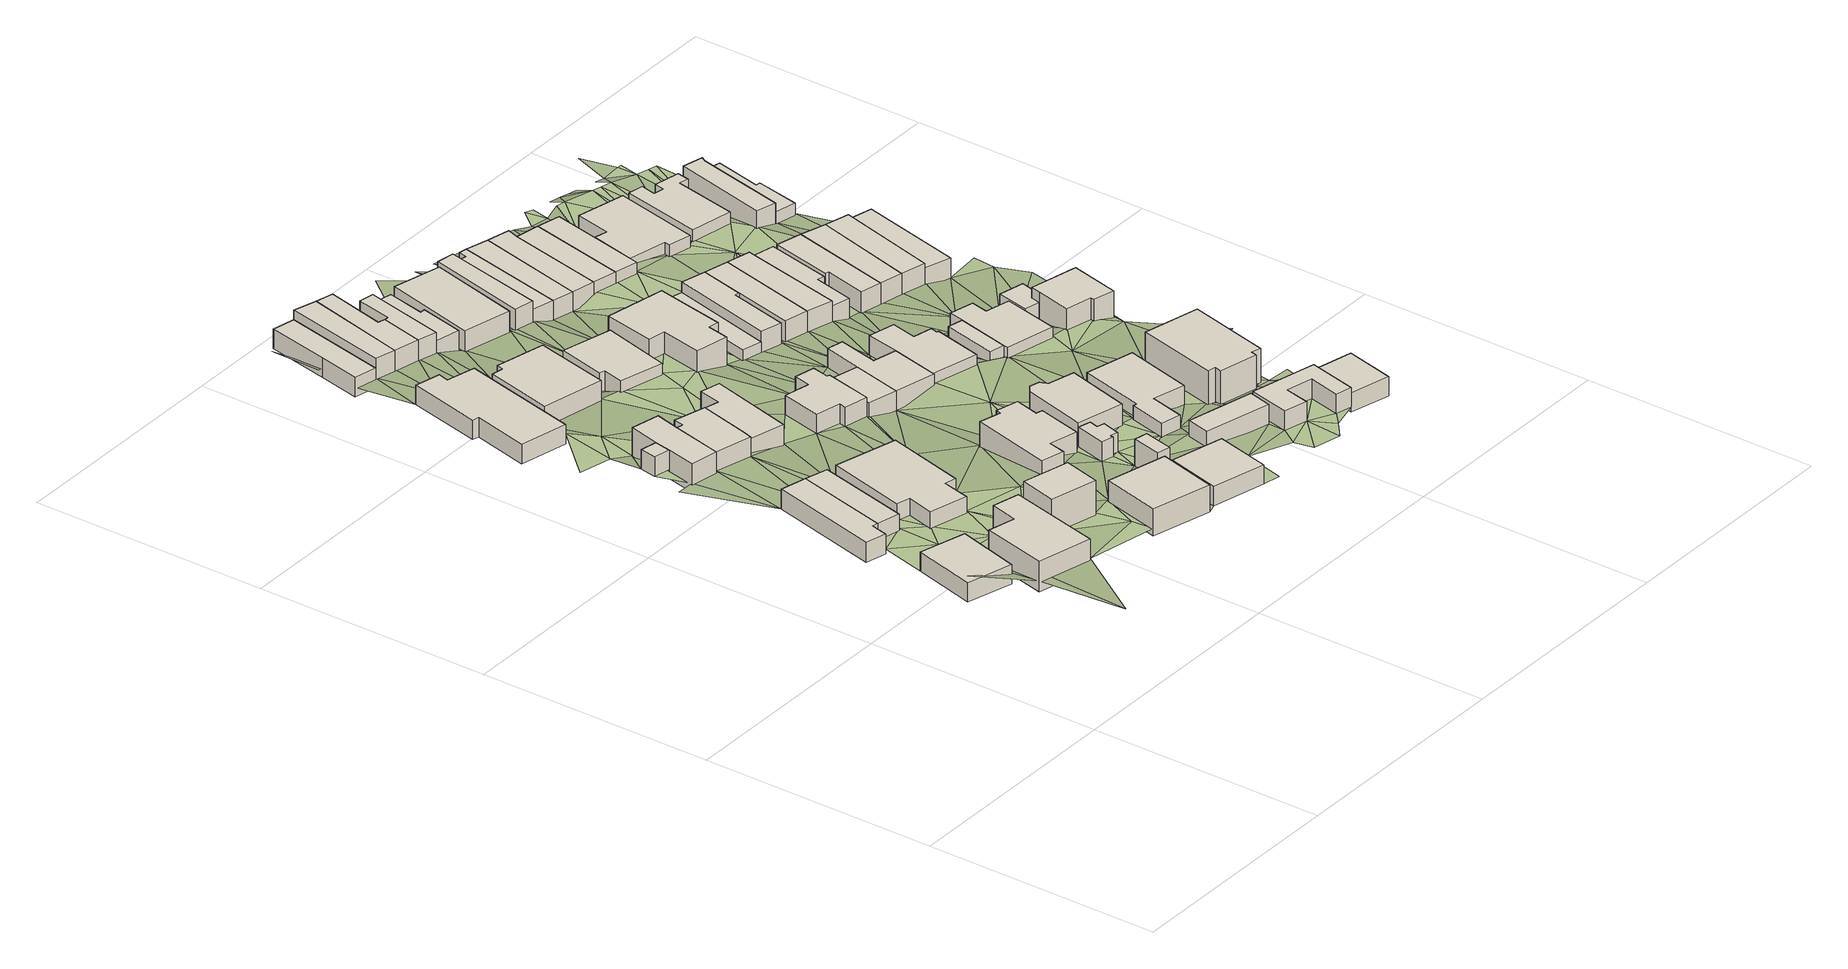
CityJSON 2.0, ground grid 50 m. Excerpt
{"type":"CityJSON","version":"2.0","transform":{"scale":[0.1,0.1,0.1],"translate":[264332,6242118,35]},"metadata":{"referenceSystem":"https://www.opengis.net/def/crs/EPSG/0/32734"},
"CityObjects":{
"building1":{"type":"Building","attributes":{"address":"Palmerston Road Woodstock Cape Town","building":"house","building:levels":"1","footprint":{"type":"Polygon"},"plus_code":"CMXXXCX5+X2V","ground_height":51.7,"building_height":4.1,"roof_height":55.8},"geometry":[{"type":"Solid","lod":"1","boundaries":[[[[0,1,2,3]],[[1,4,5,2]],[[4,6,7,5]],[[6,0,3,7]],[[3,2,5,7]],[[6,4,1,0]]]]}]},
"building2":{"type":"Building","attributes":{"address":"26 Balfour Street Woodstock 7925 Cape Town","building":"semidetached_house","building:levels":"1","footprint":{"type":"Polygon"},"plus_code":"CPX2X9XC+X9V","ground_height":50.65,"building_height":4.1,"roof_height":54.75},"geometry":[{"type":"Solid","lod":"1","boundaries":[[[[8,9,10,11]],[[9,12,13,10]],[[12,14,15,13]],[[14,16,17,15]],[[16,18,19,17]],[[18,8,11,19]],[[11,10,13,15,17,19]],[[18,16,14,12,9,8]]]]}]},
"building3":{"type":"Building","attributes":{"address":"Palmerston Road Woodstock Cape Town","building":"house","building:levels":"1","footprint":{"type":"Polygon"},"plus_code":"CPXGXXX2+X8W","ground_height":53.99,"building_height":4.1,"roof_height":58.09},"geometry":[{"type":"Solid","lod":"1","boundaries":[[[[20,21,22,23]],[[21,24,25,22]],[[24,26,27,25]],[[26,28,29,27]],[[28,30,31,29]],[[30,20,23,31]],[[23,22,25,27,29,31]],[[30,28,26,24,21,20]]]]}]},
"building4":{"type":"Building","attributes":{"address":"28 Balfour Street Woodstock 7925 Cape Town","building":"semidetached_house","building:levels":"1","footprint":{"type":"Polygon"},"plus_code":"CPX7XPX4+XVW","ground_height":50.65,"building_height":4.1,"roof_height":54.75},"geometry":[{"type":"Solid","lod":"1","boundaries":[[[[8,18,19,11]],[[18,32,33,19]],[[32,34,35,33]],[[34,8,11,35]],[[11,19,33,35]],[[34,32,18,8]]]]}]},
"building5":{"type":"Building","attributes":{"building":"carport","building:levels":"1","footprint":{"type":"Polygon"},"plus_code":"CMXXXRX4+X7R","ground_height":49.05,"building_height":4.1,"roof_height":53.15},"geometry":[{"type":"Solid","lod":"1","boundaries":[[[[36,37,38,39]],[[37,40,41,38]],[[40,42,43,41]],[[42,36,39,43]],[[39,38,41,43]],[[42,40,37,36]]]]}]},
"building6":{"type":"Building","attributes":{"address":"Palmerston Road Woodstock Cape Town","building":"house","building:levels":"2","footprint":{"type":"Polygon"},"plus_code":"CQX6XXXR+XFV","ground_height":53.42,"building_height":6.9,"roof_height":60.32},"geometry":[{"type":"Solid","lod":"1","boundaries":[[[[44,45,46,47]],[[45,48,49,46]],[[48,50,51,49]],[[50,44,47,51]],[[47,46,49,51]],[[50,48,45,44]]]]}]},
"building7":{"type":"Building","attributes":{"address":"Balfour Street Woodstock 7925 Cape Town","building":"house","building:levels":"1","footprint":{"type":"Polygon"},"plus_code":"CPXVX4XW+XMW","ground_height":50.65,"building_height":4.1,"roof_height":54.75},"geometry":[{"type":"Solid","lod":"1","boundaries":[[[[52,53,54,55]],[[53,56,57,54]],[[56,58,59,57]],[[58,60,61,59]],[[60,62,63,61]],[[62,64,65,63]],[[64,66,67,65]],[[66,52,55,67]],[[55,54,57,59,61,63,65,67]],[[66,64,62,60,58,56,53,52]]]]}]},
"building8":{"type":"Building","attributes":{"address":"17 Balfour Street Woodstock Cape Town","building":"house","building:levels":"1","footprint":{"type":"Polygon"},"plus_code":"CPX6XPXM+X6X","ground_height":49.05,"building_height":4.1,"roof_height":53.15},"geometry":[{"type":"Solid","lod":"1","boundaries":[[[[68,69,70,71]],[[69,72,73,70]],[[72,74,75,73]],[[74,76,43,75]],[[76,77,41,43]],[[77,78,79,41]],[[78,68,71,79]],[[71,70,73,75,43,41,79]],[[78,77,76,74,72,69,68]]]]}]},
"building9":{"type":"Building","attributes":{"address":"19 Balfour Street Woodstock Cape Town","building":"house","building:levels":"1","footprint":{"type":"Polygon"},"plus_code":"CPXHX6XX+XFV","ground_height":49.05,"building_height":4.1,"roof_height":53.15},"geometry":[{"type":"Solid","lod":"1","boundaries":[[[[80,81,82,83,84,85]],[[81,86,87,83,82]],[[86,88,70,87]],[[88,89,71,70]],[[89,90,91,71]],[[90,92,93,91]],[[92,80,85,84,93]],[[84,83,87,70,71,91,93]],[[92,90,89,88,86,81,80]]]]}]},
"building10":{"type":"Building","attributes":{"address":"Chamberlain Street Woodstock Cape Town","building":"house","building:levels":"1","footprint":{"type":"Polygon"},"plus_code":"CPX3X5XJ+XCX","ground_height":44.88,"building_height":4.1,"roof_height":48.98},"geometry":[{"type":"Solid","lod":"1","boundaries":[[[[94,95,96,97]],[[95,98,99,96]],[[98,100,101,99]],[[100,102,103,101]],[[102,104,105,103]],[[104,106,107,105]],[[106,108,109,107]],[[108,94,97,109]],[[97,96,99,101,103,105,107,109]],[[108,106,104,102,100,98,95,94]]]]}]},
"building11":{"type":"Building","attributes":{"address":"40 Palmerston Road Woodstock Cape Town","building":"house","building:levels":"1","footprint":{"type":"Polygon"},"plus_code":"CQXWXRXQ+XMR","ground_height":53.42,"building_height":4.1,"roof_height":57.52},"geometry":[{"type":"Solid","lod":"1","boundaries":[[[[110,111,112,113]],[[111,114,115,112]],[[114,116,117,115]],[[116,110,113,117]],[[113,112,115,117]],[[116,114,111,110]]]]}]},
"building12":{"type":"Building","attributes":{"address":"Balfour Street Woodstock Cape Town","building":"house","building:levels":"1","footprint":{"type":"Polygon"},"plus_code":"CQX2X5X3+X6R","ground_height":47.29,"building_height":4.1,"roof_height":51.39},"geometry":[{"type":"Solid","lod":"1","boundaries":[[[[118,119,120,85]],[[119,121,122,120]],[[121,123,124,122]],[[123,125,126,124]],[[125,127,128,126]],[[127,129,130,128]],[[129,118,85,130]],[[85,120,122,124,126,128,130]],[[129,127,125,123,121,119,118]]]]}]},
"building13":{"type":"Building","attributes":{"address":"99 Chamberlain Street Woodstock Cape Town","building":"house","building:levels":"1","footprint":{"type":"Polygon"},"plus_code":"CPXMXWXF+XCX","ground_height":44.88,"building_height":4.1,"roof_height":48.98},"geometry":[{"type":"Solid","lod":"1","boundaries":[[[[131,132,133,134]],[[132,135,136,133]],[[135,137,138,136]],[[137,139,140,138]],[[139,141,142,140]],[[141,131,134,142]],[[134,133,136,138,140,142]],[[141,139,137,135,132,131]]]]}]},
"building14":{"type":"Building","attributes":{"address":"96 Chamberlain Street Woodstock 7925 Cape Town","building":"house","building:levels":"1","footprint":{"type":"Polygon"},"plus_code":"CPX6X9XF+XCV","ground_height":40.67,"building_height":4.1,"roof_height":44.77},"geometry":[{"type":"Solid","lod":"1","boundaries":[[[[143,144,145,146]],[[144,147,148,145]],[[147,149,150,148]],[[149,151,152,150]],[[151,143,146,152]],[[146,145,148,150,152]],[[151,149,147,144,143]]]]}]},
"building15":{"type":"Building","attributes":{"address":"38 Palmerston Road Woodstock Cape Town","building":"house","building:levels":"1","footprint":{"type":"Polygon"},"plus_code":"CRXJXRXM+XCX","ground_height":51.77,"building_height":4.1,"roof_height":55.87},"geometry":[{"type":"Solid","lod":"1","boundaries":[[[[153,154,155,156]],[[154,157,158,155]],[[157,159,160,158]],[[159,153,156,160]],[[156,155,158,160]],[[159,157,154,153]]]]}]},
"building16":{"type":"Building","attributes":{"address":"Balfour Street Woodstock 7925 Cape Town","building":"house","building:levels":"1","footprint":{"type":"Polygon"},"plus_code":"CRX5XVX4+XJW","ground_height":50.16,"building_height":4.1,"roof_height":54.26},"geometry":[{"type":"Solid","lod":"1","boundaries":[[[[161,162,163,164]],[[162,165,166,163]],[[165,167,168,166]],[[167,169,170,168]],[[169,171,172,170]],[[171,173,174,172]],[[173,175,176,174]],[[175,177,178,176]],[[177,179,180,178]],[[179,161,164,180]],[[164,163,166,168,170,172,174,176,178,180]],[[179,177,175,173,171,169,167,165,162,161]]]]}]},
"building17":{"type":"Building","attributes":{"building":"yes","building:levels":"1","footprint":{"type":"Polygon"},"plus_code":"CRXHX4XG+XVR","ground_height":51.77,"building_height":4.1,"roof_height":55.87},"geometry":[{"type":"Solid","lod":"1","boundaries":[[[[181,182,183,184]],[[182,185,186,183]],[[185,187,188,186]],[[187,181,184,188]],[[184,183,186,188]],[[187,185,182,181]]]]}]},
"building18":{"type":"Building","attributes":{"address":"94 Chamberlain Street Woodstock 7925 Cape Town","building":"house","building:levels":"1","footprint":{"type":"Polygon"},"plus_code":"CPXCX5X3+XVW","ground_height":42.7,"building_height":4.1,"roof_height":46.8},"geometry":[{"type":"Solid","lod":"1","boundaries":[[[[149,147,148,189,190,150]],[[147,191,192,189,148]],[[191,193,194,192]],[[193,149,150,190,194]],[[190,189,192,194]],[[193,191,147,149]]]]}]},
"building19":{"type":"Building","attributes":{"address":"Balfour Street Woodstock Cape Town","building":"house","building:levels":"1","footprint":{"type":"Polygon"},"plus_code":"CQXQX9XJ+XHR","ground_height":47.29,"building_height":4.1,"roof_height":51.39},"geometry":[{"type":"Solid","lod":"1","boundaries":[[[[195,196,197,198]],[[196,199,200,197]],[[199,201,202,200]],[[201,203,204,202]],[[203,205,206,204]],[[205,207,208,206]],[[207,209,210,208]],[[209,211,212,210]],[[211,213,214,212]],[[213,195,198,214]],[[198,197,200,202,204,206,208,210,212,214]],[[213,211,209,207,205,203,201,199,196,195]]]]}]},
"building20":{"type":"Building","attributes":{"building":"yes","building:levels":"1","footprint":{"type":"Polygon"},"plus_code":"CRXGXVX8+XWR","ground_height":50.16,"building_height":4.1,"roof_height":54.26},"geometry":[{"type":"Solid","lod":"1","boundaries":[[[[215,216,217,218]],[[216,219,220,217]],[[219,221,222,220]],[[221,223,224,222]],[[223,225,226,224]],[[225,227,228,226]],[[227,229,230,228]],[[229,215,218,230]],[[218,217,220,222,224,226,228,230]],[[229,227,225,223,221,219,216,215]]]]}]},
"building21":{"type":"Building","attributes":{"address":"92 Chamberlain Street Woodstock 7925 Cape Town","building":"house","building:levels":"1","footprint":{"type":"Polygon"},"plus_code":"CPXMXCX2+X9W","ground_height":42.7,"building_height":4.1,"roof_height":46.8},"geometry":[{"type":"Solid","lod":"1","boundaries":[[[[193,191,192,194]],[[191,231,232,192]],[[231,233,234,232]],[[233,235,236,234]],[[235,237,238,236]],[[237,193,194,238]],[[194,192,232,234,236,238]],[[237,235,233,231,191,193]]]]}]},
"building22":{"type":"Building","attributes":{"address":"90 Chamberlain Street Woodstock 7925 Cape Town","building":"house","building:levels":"1","footprint":{"type":"Polygon"},"plus_code":"CPXRXCXM+X6R","ground_height":42.7,"building_height":4.1,"roof_height":46.8},"geometry":[{"type":"Solid","lod":"1","boundaries":[[[[239,240,241,232]],[[240,242,243,244,241]],[[242,245,246,247,244,243]],[[245,248,249,247,246]],[[248,250,234,249]],[[250,239,232,234]],[[232,241,244,247,249,234]],[[250,248,245,242,240,239]]]]}]},
"building23":{"type":"Building","attributes":{"address":"Chamberlain Street Woodstock Cape Town","building":"semidetached_house","building:levels":"1","footprint":{"type":"Polygon"},"plus_code":"CQXFXHXJ+X4R","ground_height":42.98,"building_height":4.1,"roof_height":47.08},"geometry":[{"type":"Solid","lod":"1","boundaries":[[[[251,252,253,254]],[[252,255,256,253]],[[255,257,258,256]],[[257,259,260,258]],[[259,261,262,260]],[[261,251,254,262]],[[254,253,256,258,260,262]],[[261,259,257,255,252,251]]]]}]},
"building24":{"type":"Building","attributes":{"building":"carport","building:levels":"1","footprint":{"type":"Polygon"},"plus_code":"CRX6X7X8+XJV","ground_height":45.82,"building_height":4.1,"roof_height":49.92},"geometry":[{"type":"Solid","lod":"1","boundaries":[[[[263,264,265,266]],[[264,267,268,265]],[[267,269,270,268]],[[269,263,266,270]],[[266,265,268,270]],[[269,267,264,263]]]]}]},
"building25":{"type":"Building","attributes":{"address":"88 Chamberlain Street Woodstock 7925 Cape Town","building":"house","building:levels":"1","footprint":{"type":"Polygon"},"plus_code":"CQX3X2X4+XCW","ground_height":40.87,"building_height":4.1,"roof_height":44.97},"geometry":[{"type":"Solid","lod":"1","boundaries":[[[[242,240,271,243]],[[240,272,273,271]],[[272,274,275,273]],[[274,276,277,275]],[[276,278,279,277]],[[278,242,243,279]],[[243,271,273,275,277,279]],[[278,276,274,272,240,242]]]]}]},
"building26":{"type":"Building","attributes":{"address":"40 Balfour Street Woodstock 7925 Cape Town","building":"house","building:levels":"1","footprint":{"type":"Polygon"},"plus_code":"CRXVXPXG+XJV","ground_height":50.16,"building_height":4.1,"roof_height":54.26},"geometry":[{"type":"Solid","lod":"1","boundaries":[[[[280,281,282,283]],[[281,284,285,282]],[[284,286,287,285]],[[286,288,289,287]],[[288,290,291,289]],[[290,292,293,291]],[[292,280,283,293]],[[283,282,285,287,289,291,293]],[[292,290,288,286,284,281,280]]]]}]},
"building27":{"type":"Building","attributes":{"address":"Woodstock Cape Town","building":"yes","building:levels":"1","footprint":{"type":"Polygon"},"plus_code":"CVXFXGX2+X5V","ground_height":50.63,"building_height":4.1,"roof_height":54.73},"geometry":[{"type":"Solid","lod":"1","boundaries":[[[[294,295,296,297]],[[295,298,299,296]],[[298,300,301,299]],[[300,294,297,301]],[[297,296,299,301]],[[300,298,295,294]]]]}]},
"building28":{"type":"Building","attributes":{"address":"25 Balfour Street Woodstock Cape Town","building":"house","building:levels":"1","footprint":{"type":"Polygon"},"plus_code":"CRXHXGXP+XRR","ground_height":45.82,"building_height":4.1,"roof_height":49.92},"geometry":[{"type":"Solid","lod":"1","boundaries":[[[[302,303,304,305]],[[303,306,307,304]],[[306,308,309,307]],[[308,263,266,309]],[[263,269,270,266]],[[269,310,311,270]],[[310,312,313,311]],[[312,302,305,313]],[[305,304,307,309,266,270,311,313]],[[312,310,269,263,308,306,303,302]]]]}]},
"building29":{"type":"Building","attributes":{"address":"Chamberlain Street Woodstock Cape Town","building":"semidetached_house","building:levels":"1","footprint":{"type":"Polygon"},"plus_code":"CRX4XFXW+XVV","ground_height":45.11,"building_height":4.1,"roof_height":49.21},"geometry":[{"type":"Solid","lod":"1","boundaries":[[[[314,315,316,317]],[[315,318,319,316]],[[318,320,321,319]],[[320,322,323,321]],[[322,324,325,323]],[[324,326,327,325]],[[326,328,329,327]],[[328,314,317,329]],[[317,316,319,321,323,325,327,329]],[[328,326,324,322,320,318,315,314]]]]}]},
"building30":{"type":"Building","attributes":{"address":"86A Chamberlain Street Woodstock 7925 Cape Town","building":"house","building:levels":"1","footprint":{"type":"Polygon"},"plus_code":"CQXGXJXQ+X7V","ground_height":40.87,"building_height":4.1,"roof_height":44.97},"geometry":[{"type":"Solid","lod":"1","boundaries":[[[[330,331,332,333]],[[331,334,335,332]],[[334,336,337,335]],[[336,330,333,337]],[[333,332,335,337]],[[336,334,331,330]]]]}]},
"building31":{"type":"Building","attributes":{"address":"42 Balfour Street Woodstock 7925 Cape Town","building":"house","building:levels":"1","footprint":{"type":"Polygon"},"plus_code":"CVXHX9XP+XPR","ground_height":48.75,"building_height":4.1,"roof_height":52.85},"geometry":[{"type":"Solid","lod":"1","boundaries":[[[[338,339,340,341]],[[339,342,343,340]],[[342,344,345,343]],[[344,346,347,345]],[[346,348,349,347]],[[348,350,351,349]],[[350,352,353,351]],[[352,338,341,353]],[[341,340,343,345,347,349,351,353]],[[352,350,348,346,344,342,339,338]]]]}]},
"building32":{"type":"Building","attributes":{"address":"27 Balfour Street Woodstock Cape Town","building":"house","building:levels":"1","footprint":{"type":"Polygon"},"plus_code":"CVX3X5X3+XQV","ground_height":45.82,"building_height":4.1,"roof_height":49.92},"geometry":[{"type":"Solid","lod":"1","boundaries":[[[[302,312,313,305]],[[312,354,355,313]],[[354,356,357,355]],[[356,358,359,357]],[[358,360,361,359]],[[360,362,363,361]],[[362,364,365,363]],[[364,366,367,365]],[[366,302,305,367]],[[305,313,355,357,359,361,363,365,367]],[[366,364,362,360,358,356,354,312,302]]]]}]},
"building33":{"type":"Building","attributes":{"address":"Roodebloem Road Woodstock Cape Town","building":"yes","building:levels":"1","footprint":{"type":"Polygon"},"plus_code":"CVXWXQX6+XRX","ground_height":50.63,"building_height":4.1,"roof_height":54.73},"geometry":[{"type":"Solid","lod":"1","boundaries":[[[[368,369,370,371,372,373]],[[369,374,375,371,370]],[[374,376,377,375]],[[376,378,379,377]],[[378,380,381,379]],[[380,382,383,381]],[[382,384,385,383]],[[384,368,373,372,385]],[[372,371,375,377,379,381,383,385]],[[384,382,380,378,376,374,369,368]]]]}]},
"building34":{"type":"Building","attributes":{"address":"86 Chamberlain Street Woodstock 7925 Cape Town","building":"house","building:levels":"1","footprint":{"type":"Polygon"},"plus_code":"CQXWXXXQ+XJW","ground_height":40.87,"building_height":4.1,"roof_height":44.97},"geometry":[{"type":"Solid","lod":"1","boundaries":[[[[386,387,388,389,390,391]],[[387,392,393,389,388]],[[392,394,395,393]],[[394,386,391,390,395]],[[390,389,393,395]],[[394,392,387,386]]]]}]},
"building35":{"type":"Building","attributes":{"address":"79 Chamberlain Street Woodstock Cape Town","building":"house","building:levels":"1","footprint":{"type":"Polygon"},"plus_code":"CRXJXCXP+X5V","ground_height":41.23,"building_height":4.1,"roof_height":45.33},"geometry":[{"type":"Solid","lod":"1","boundaries":[[[[396,397,398,399]],[[397,400,401,398]],[[400,402,403,401]],[[402,404,405,403]],[[404,406,407,405]],[[406,396,399,407]],[[399,398,401,403,405,407]],[[406,404,402,400,397,396]]]]}]},
"building36":{"type":"Building","attributes":{"address":"84 Chamberlain Street Woodstock 7925 Cape Town","building":"house","building:levels":"1","footprint":{"type":"Polygon"},"plus_code":"CRX5X9X5+XXR","ground_height":39.11,"building_height":4.1,"roof_height":43.21},"geometry":[{"type":"Solid","lod":"1","boundaries":[[[[386,408,409,391]],[[408,410,411,409]],[[410,412,413,411]],[[412,414,415,413]],[[414,387,388,415]],[[387,386,391,388]],[[391,409,411,413,415,388]],[[387,414,412,410,408,386]]]]}]},
"building37":{"type":"Building","attributes":{"address":"77 Chamberlain Street Woodstock Cape Town","building":"house","building:levels":"1","footprint":{"type":"Polygon"},"plus_code":"CRXQX4X4+XMX","ground_height":43.41,"building_height":4.1,"roof_height":47.51},"geometry":[{"type":"Solid","lod":"1","boundaries":[[[[416,396,417,418]],[[396,406,407,419,417]],[[406,420,421,422,419,407]],[[420,423,424,422,421]],[[423,425,426,424]],[[425,416,418,426]],[[418,417,419,422,424,426]],[[425,423,420,406,396,416]]]]}]},
"building38":{"type":"Building","attributes":{"building":"garage","building:levels":"1","footprint":{"type":"Polygon"},"plus_code":"CVXHXPX6+XGR","ground_height":44.49,"building_height":4.1,"roof_height":48.59},"geometry":[{"type":"Solid","lod":"1","boundaries":[[[[427,428,429,430]],[[428,431,432,429]],[[431,433,434,432]],[[433,427,430,434]],[[430,429,432,434]],[[433,431,428,427]]]]}]},
"building39":{"type":"Building","attributes":{"address":"46 Balfour Street Woodstock 7925 Cape Town","building":"residential","building:levels":"2","beds":"12","footprint":{"type":"Polygon"},"plus_code":"C2X7XJX5+X8V","ground_height":48.75,"building_height":6.9,"roof_height":55.65},"geometry":[{"type":"Solid","lod":"1","boundaries":[[[[435,436,437,438]],[[436,439,440,437]],[[439,441,442,440]],[[441,443,444,442]],[[443,445,446,444]],[[445,447,448,446]],[[447,449,450,448]],[[449,435,438,450]],[[438,437,440,442,444,446,448,450]],[[449,447,445,443,441,439,436,435]]]]}]},
"building40":{"type":"Building","attributes":{"address":"82 Chamberlain Street Woodstock 7925 Cape Town","building":"house","building:levels":"1","footprint":{"type":"Polygon"},"plus_code":"CRXCX6X7+XRR","ground_height":39.11,"building_height":4.1,"roof_height":43.21},"geometry":[{"type":"Solid","lod":"1","boundaries":[[[[408,451,452,409]],[[451,453,454,452]],[[453,410,411,454]],[[410,408,409,411]],[[409,452,454,411]],[[410,453,451,408]]]]}]},
"building41":{"type":"Building","attributes":{"address":"75 Chamberlain Street Woodstock Cape Town","building":"house","building:levels":"1","footprint":{"type":"Polygon"},"plus_code":"CVX3X2XC+XFV","ground_height":43.41,"building_height":4.1,"roof_height":47.51},"geometry":[{"type":"Solid","lod":"1","boundaries":[[[[455,416,418,456]],[[416,425,426,418]],[[425,457,458,426]],[[457,459,460,458]],[[459,455,456,460]],[[456,418,426,458,460]],[[459,457,425,416,455]]]]}]},
"building42":{"type":"Building","attributes":{"address":"78 Roodebloem Road Woodstock Cape Town","building":"house","building:levels":"1","footprint":{"type":"Polygon"},"plus_code":"C2XQX2X2+XFX","ground_height":49.49,"building_height":4.1,"roof_height":53.59},"geometry":[{"type":"Solid","lod":"1","boundaries":[[[[461,462,373,370]],[[462,463,464,373]],[[463,465,466,464]],[[465,461,370,466]],[[370,373,464,466]],[[465,463,462,461]]]]}]},
"building43":{"type":"Building","attributes":{"address":"80 Chamberlain Street Woodstock 7925 Cape Town","building":"house","building:levels":"1","footprint":{"type":"Polygon"},"plus_code":"CRXJXPX6+X4W","ground_height":39.11,"building_height":4.1,"roof_height":43.21},"geometry":[{"type":"Solid","lod":"1","boundaries":[[[[451,467,468,452]],[[467,469,470,468]],[[469,471,472,470]],[[471,453,454,472]],[[453,451,452,454]],[[452,468,470,472,454]],[[453,471,469,467,451]]]]}]},
"building44":{"type":"Building","attributes":{"address":"29 Balfour Street Woodstock Cape Town","building":"house","building:levels":"1","footprint":{"type":"Polygon"},"plus_code":"CVXWXGX3+XFR","ground_height":44.49,"building_height":4.1,"roof_height":48.59},"geometry":[{"type":"Solid","lod":"1","boundaries":[[[[428,427,430,429]],[[427,473,474,430]],[[473,475,476,474]],[[475,477,478,476]],[[477,479,480,478]],[[479,481,482,480]],[[481,483,484,482]],[[483,428,429,484]],[[429,430,474,476,478,480,482,484]],[[483,481,479,477,475,473,427,428]]]]}]},
"building45":{"type":"Building","attributes":{"address":"73 Chamberlain Street Woodstock Cape Town","building":"house","building:levels":"1","footprint":{"type":"Polygon"},"plus_code":"CVX9X6X9+X3V","ground_height":43.41,"building_height":4.1,"roof_height":47.51},"geometry":[{"type":"Solid","lod":"1","boundaries":[[[[485,486,487,456,488,489]],[[486,490,460,456,487]],[[490,491,492,460]],[[491,485,489,488,492]],[[488,456,460,492]],[[491,490,486,485]]]]}]},
"building46":{"type":"Building","attributes":{"address":"78 Chamberlain Street Woodstock 7925 Cape Town","building":"house","building:levels":"1","footprint":{"type":"Polygon"},"plus_code":"CRXVXMXH+XHR","ground_height":39.11,"building_height":4.1,"roof_height":43.21},"geometry":[{"type":"Solid","lod":"1","boundaries":[[[[467,493,494,468]],[[493,495,496,494]],[[495,469,470,496]],[[469,467,468,470]],[[468,494,496,470]],[[469,495,493,467]]]]}]},
"building47":{"type":"Building","attributes":{"address":"71 Chamberlain Street Woodstock Cape Town","building":"house","building:levels":"1","footprint":{"type":"Polygon"},"plus_code":"CVXMXFXC+XVV","ground_height":42.28,"building_height":4.1,"roof_height":46.38},"geometry":[{"type":"Solid","lod":"1","boundaries":[[[[485,491,497,489]],[[491,498,499,497]],[[498,500,501,499]],[[500,502,503,501]],[[502,504,505,503]],[[504,485,489,505]],[[489,497,499,501,503,505]],[[504,502,500,498,491,485]]]]}]},
"building48":{"type":"Building","attributes":{"address":"76 Chamberlain Street Woodstock 7925 Cape Town","building":"house","building:levels":"1","footprint":{"type":"Polygon"},"plus_code":"CVX4XMXJ+X8X","ground_height":39.11,"building_height":4.1,"roof_height":43.21},"geometry":[{"type":"Solid","lod":"1","boundaries":[[[[493,506,507,494]],[[506,508,509,507]],[[508,495,496,509]],[[495,493,494,496]],[[494,507,509,496]],[[495,508,506,493]]]]}]},
"building49":{"type":"Building","attributes":{"address":"31 Balfour Street Woodstock Cape Town","building":"house","building:levels":"1","footprint":{"type":"Polygon"},"plus_code":"C2XJX7XC+XQV","ground_height":46.66,"building_height":4.1,"roof_height":50.76},"geometry":[{"type":"Solid","lod":"1","boundaries":[[[[510,511,512,513,514,515]],[[511,516,517,518,513,512]],[[516,519,520,518,517]],[[519,521,522,520]],[[521,523,524,522]],[[523,525,526,524]],[[525,527,528,526]],[[527,510,515,514,528]],[[514,513,518,520,522,524,526,528]],[[527,525,523,521,519,516,511,510]]]]}]},
"building50":{"type":"Building","attributes":{"address":"67 Chamberlain Street Woodstock Cape Town","building":"house","building:levels":"1","footprint":{"type":"Polygon"},"plus_code":"CVXXXWXH+X2W","ground_height":42.28,"building_height":4.1,"roof_height":46.38},"geometry":[{"type":"Solid","lod":"1","boundaries":[[[[529,530,531,532]],[[530,533,534,531]],[[533,535,536,534]],[[535,537,538,536]],[[537,539,540,538]],[[539,529,532,540]],[[532,531,534,536,538,540]],[[539,537,535,533,530,529]]]]}]},
"building51":{"type":"Building","attributes":{"building":"carport","building:levels":"1","footprint":{"type":"Polygon"},"plus_code":"C2XFXMXJ+X4W","ground_height":44.49,"building_height":4.1,"roof_height":48.59},"geometry":[{"type":"Solid","lod":"1","boundaries":[[[[516,511,512,517]],[[511,510,515,512]],[[510,541,542,515]],[[541,543,544,542]],[[543,545,546,544]],[[545,547,548,546]],[[547,549,550,548]],[[549,516,517,550]],[[517,512,515,542,544,546,548,550]],[[549,547,545,543,541,510,511,516]]]]}]},
"building52":{"type":"Building","attributes":{"address":"65 Chamberlain Street Woodstock Cape Town","building":"house","building:levels":"1","footprint":{"type":"Polygon"},"plus_code":"C2X6X4XM+XCR","ground_height":42.28,"building_height":4.1,"roof_height":46.38},"geometry":[{"type":"Solid","lod":"1","boundaries":[[[[551,529,532,552]],[[529,539,540,532]],[[539,553,554,540]],[[553,551,552,554]],[[552,532,540,554]],[[553,539,529,551]]]]}]},
"building53":{"type":"Building","attributes":{"address":"74 Chamberlain Street Woodstock 7925 Cape Town","building":"house","building:levels":"1","footprint":{"type":"Polygon"},"plus_code":"CVXJXGXF+XWV","ground_height":38.15,"building_height":4.1,"roof_height":42.25},"geometry":[{"type":"Solid","lod":"1","boundaries":[[[[555,556,557,558]],[[556,559,560,557]],[[559,561,562,560]],[[561,563,564,562]],[[563,565,566,564]],[[565,567,568,566]],[[567,569,570,568]],[[569,555,558,570]],[[558,557,560,562,564,566,568,570]],[[569,567,565,563,561,559,556,555]]]]}]},
"building54":{"type":"Building","attributes":{"address":"63 Chamberlain Street Woodstock Cape Town","building":"house","building:levels":"1","footprint":{"type":"Polygon"},"plus_code":"C2XFX9XM+XMW","ground_height":42.28,"building_height":4.1,"roof_height":46.38},"geometry":[{"type":"Solid","lod":"1","boundaries":[[[[571,572,573,552,574,575]],[[572,576,554,552,573]],[[576,577,578,554]],[[577,571,575,574,578]],[[574,552,554,578]],[[577,576,572,571]]]]}]},
"building55":{"type":"Building","attributes":{"address":"61 Chamberlain Street Woodstock Cape Town","building":"house","building:levels":"1","footprint":{"type":"Polygon"},"plus_code":"C2XPXQX7+XVW","ground_height":41.25,"building_height":4.1,"roof_height":45.35},"geometry":[{"type":"Solid","lod":"1","boundaries":[[[[579,571,575,580]],[[571,577,581,575]],[[577,582,583,581]],[[582,579,580,583]],[[580,575,581,583]],[[582,577,571,579]]]]}]},
"building56":{"type":"Building","attributes":{"address":"72 Chamberlain Street Woodstock 7925 Cape Town","building":"house","building:levels":"1","footprint":{"type":"Polygon"},"plus_code":"C2X7X3X5+X7R","ground_height":38.15,"building_height":4.1,"roof_height":42.25},"geometry":[{"type":"Solid","lod":"1","boundaries":[[[[584,585,586,587]],[[585,588,589,586]],[[588,590,591,589]],[[590,592,593,591]],[[592,594,595,593]],[[594,596,597,595]],[[596,598,599,597]],[[598,600,601,599]],[[600,602,603,601]],[[602,584,587,603]],[[587,586,589,591,593,595,597,599,601,603]],[[602,600,598,596,594,592,590,588,585,584]]]]}]},
"building57":{"type":"Building","attributes":{"address":"70 Chamberlain Street Woodstock 7925 Cape Town","building":"house","building:levels":"1","footprint":{"type":"Polygon"},"plus_code":"C2XPX3XC+XFX","ground_height":39.33,"building_height":4.1,"roof_height":43.43},"geometry":[{"type":"Solid","lod":"1","boundaries":[[[[604,605,606,607,608,609]],[[605,610,611,607,606]],[[610,612,613,611]],[[612,614,615,613]],[[614,604,609,608,615]],[[608,607,611,613,615]],[[614,612,610,605,604]]]]}]},
"building58":{"type":"Building","attributes":{"address":"68 Chamberlain Street Woodstock 7925 Cape Town","building":"house","building:levels":"1","footprint":{"type":"Polygon"},"plus_code":"C2XWXRX3+X4X","ground_height":37.42,"building_height":4.1,"roof_height":41.52},"geometry":[{"type":"Solid","lod":"1","boundaries":[[[[604,616,617,609]],[[616,618,619,617]],[[618,620,621,619]],[[620,622,623,621]],[[622,605,606,623]],[[605,604,609,606]],[[609,617,619,621,623,606]],[[605,622,620,618,616,604]]]]}]},
"terrain1":{"type":"TINRelief","geometry":[{"type":"CompositeSurface","lod":"1","boundaries":[[[624,625,626]],[[627,625,628]],[[627,628,629]],[[625,28,626]],[[627,629,625]],[[6,630,631]],[[626,28,4]],[[6,4,630]],[[631,632,633]],[[632,631,634]],[[630,634,631]],[[24,4,28]],[[24,630,4]],[[28,26,24]],[[630,635,634]],[[24,635,630]],[[635,636,634]],[[637,9,638]],[[635,639,636]],[[21,629,640]],[[636,34,634]],[[641,635,24]],[[642,640,629]],[[8,89,9]],[[638,9,89]],[[24,21,641]],[[40,37,638]],[[640,44,21]],[[643,34,636]],[[642,629,644]],[[641,21,44]],[[36,42,74]],[[640,642,645]],[[646,36,74]],[[8,34,90]],[[647,648,646]],[[90,89,8]],[[641,649,650]],[[641,44,651]],[[34,643,90]],[[646,74,652]],[[649,641,651]],[[642,644,653]],[[642,653,645]],[[646,652,647]],[[44,50,651]],[[645,653,50]],[[74,72,652]],[[81,88,86]],[[81,72,88]],[[654,90,643]],[[647,652,655]],[[90,654,92]],[[656,72,81]],[[657,651,50]],[[66,649,658]],[[643,66,209]],[[50,653,659]],[[647,655,94]],[[80,656,81]],[[660,649,651]],[[125,652,72]],[[643,209,654]],[[652,661,655]],[[50,659,657]],[[662,100,98]],[[660,658,649]],[[100,662,663]],[[125,72,656]],[[157,116,114]],[[98,95,94]],[[655,664,94]],[[651,657,660]],[[116,665,653]],[[125,661,652]],[[659,653,216]],[[66,658,213]],[[157,154,116]],[[656,666,125]],[[653,665,187]],[[667,662,98]],[[94,664,668]],[[216,653,187]],[[213,209,66]],[[664,669,668]],[[98,94,670]],[[654,209,207]],[[665,116,154]],[[671,672,673]],[[667,98,670]],[[207,123,654]],[[674,659,675]],[[665,154,676]],[[661,125,677]],[[659,216,675]],[[658,195,213]],[[678,94,668]],[[211,209,213]],[[195,658,679]],[[269,658,660]],[[154,153,676]],[[661,677,252]],[[219,216,187]],[[680,125,123]],[[678,670,94]],[[677,125,680]],[[215,675,216]],[[661,252,131]],[[660,179,177]],[[219,187,223]],[[187,185,223]],[[203,123,207]],[[679,658,269]],[[252,677,255]],[[221,219,223]],[[681,159,682]],[[215,683,675]],[[185,676,684]],[[203,207,205]],[[685,668,131]],[[177,269,660]],[[686,215,229]],[[681,153,159]],[[678,668,685]],[[215,686,683]],[[153,684,676]],[[227,225,229]],[[131,252,251]],[[677,680,687]],[[686,229,688]],[[223,185,689]],[[690,680,123]],[[196,195,679]],[[691,683,175]],[[123,203,690]],[[229,225,688]],[[223,689,225]],[[684,153,681]],[[686,288,683]],[[185,684,692]],[[679,693,196]],[[694,695,696]],[[683,288,175]],[[697,686,688]],[[692,689,185]],[[698,131,251]],[[699,177,175]],[[225,697,688]],[[700,695,694]],[[690,687,680]],[[199,196,693]],[[701,678,685]],[[699,269,177]],[[693,201,199]],[[689,697,225]],[[695,237,696]],[[286,175,288]],[[201,702,203]],[[699,175,286]],[[693,263,201]],[[685,131,703]],[[681,298,684]],[[702,690,203]],[[698,251,261]],[[704,701,685]],[[689,692,705]],[[706,687,690]],[[131,698,703]],[[237,695,242]],[[687,706,707]],[[687,707,261]],[[708,697,689]],[[699,286,284]],[[709,269,699]],[[681,710,376]],[[308,201,263]],[[704,685,334]],[[698,261,711]],[[707,711,261]],[[298,681,376]],[[712,704,713]],[[280,697,708]],[[692,300,705]],[[714,702,201]],[[699,284,280]],[[284,281,280]],[[201,308,714]],[[703,698,715]],[[334,242,713]],[[716,708,717]],[[713,704,334]],[[711,718,698]],[[378,710,719]],[[718,715,698]],[[280,708,716]],[[352,720,705]],[[721,709,699]],[[710,378,376]],[[702,722,723]],[[724,378,719]],[[702,714,722]],[[725,709,721]],[[303,726,306]],[[303,302,726]],[[298,376,374]],[[727,705,300]],[[728,714,308]],[[352,705,727]],[[699,280,729]],[[374,300,298]],[[722,714,730]],[[731,378,724]],[[732,703,715]],[[733,308,306]],[[408,718,711]],[[306,726,366]],[[366,726,302]],[[730,734,722]],[[733,728,308]],[[699,729,721]],[[735,300,374]],[[729,280,716]],[[734,314,722]],[[735,727,300]],[[731,384,378]],[[397,711,314]],[[711,451,408]],[[733,306,736]],[[397,451,711]],[[737,727,735]],[[732,715,738]],[[378,382,380]],[[334,732,738]],[[739,306,366]],[[738,740,334]],[[382,378,384]],[[731,368,384]],[[314,734,397]],[[735,374,741]],[[736,306,739]],[[352,727,742]],[[356,721,743]],[[743,721,729]],[[364,362,360]],[[338,352,742]],[[744,733,736]],[[745,716,338]],[[745,729,716]],[[374,369,741]],[[360,358,356]],[[729,746,743]],[[366,364,747]],[[431,356,743]],[[739,366,747]],[[431,360,356]],[[451,397,748]],[[749,744,736]],[[748,397,396]],[[360,483,364]],[[738,387,750]],[[745,338,742]],[[748,751,451]],[[741,752,753]],[[369,754,741]],[[483,360,431]],[[752,741,754]],[[412,387,414]],[[750,387,412]],[[364,755,747]],[[748,396,416]],[[754,369,756]],[[729,745,757]],[[751,748,758]],[[431,428,483]],[[369,759,756]],[[364,483,760]],[[756,761,754]],[[755,364,760]],[[754,762,752]],[[465,759,369]],[[412,410,763]],[[416,764,748]],[[764,758,748]],[[757,745,765]],[[766,745,742]],[[762,449,752]],[[763,410,767]],[[768,483,481]],[[483,768,760]],[[764,416,455]],[[767,410,453]],[[769,757,765]],[[745,770,765]],[[766,742,449]],[[755,760,771]],[[757,769,477]],[[755,771,772]],[[479,773,481]],[[760,768,774]],[[773,768,481]],[[479,477,773]],[[775,769,765]],[[766,770,745]],[[767,453,776]],[[776,453,471]],[[760,777,771]],[[769,773,477]],[[778,449,762]],[[770,779,765]],[[780,764,455]],[[777,781,771]],[[471,469,495]],[[782,764,783]],[[784,774,768]],[[471,785,776]],[[764,780,783]],[[504,771,781]],[[766,449,778]],[[485,786,455]],[[782,508,764]],[[785,471,787]],[[787,471,495]],[[788,770,766]],[[784,768,789]],[[582,768,773]],[[530,504,781]],[[783,780,790]],[[786,780,455]],[[786,485,504]],[[788,766,791]],[[495,508,792]],[[495,792,787]],[[768,582,789]],[[793,541,794]],[[559,782,561]],[[782,559,508]],[[773,794,795]],[[530,786,504]],[[796,788,791]],[[797,780,786]],[[786,530,529]],[[792,508,798]],[[799,794,541]],[[559,798,508]],[[541,510,796]],[[582,773,795]],[[797,786,800]],[[799,801,794]],[[801,802,794]],[[795,794,802]],[[798,559,803]],[[800,556,797]],[[804,786,529]],[[805,800,786]],[[803,559,806]],[[807,798,803]],[[804,529,808]],[[559,809,806]],[[809,559,556]],[[810,582,795]],[[804,805,786]],[[807,803,811]],[[800,812,556]],[[571,813,808]],[[804,808,813]],[[556,814,809]],[[814,556,812]],[[815,809,816]],[[814,816,809]],[[805,804,590]],[[817,818,819]],[[820,817,819]],[[818,821,812]],[[814,812,821]],[[813,571,822]],[[571,579,822]],[[823,816,814]],[[590,824,805]],[[825,818,817]],[[814,826,823]],[[821,818,825]],[[590,804,612]],[[825,817,827]],[[612,592,590]],[[827,817,592]],[[828,825,829]],[[825,827,829]],[[830,592,612]],[[830,827,592]],[[827,831,829]],[[832,612,610]],[[612,832,830]],[[831,827,833]],[[834,829,831]]]}]}
},
"vertices":[
[7,289,167],[105,262,167],[105,262,208],[7,289,208],[141,394,167],[141,394,208],[43,421,167],[43,421,208],
[137,748,156],[81,761,156],[81,761,198],[137,748,198],[24,528,156],[24,528,198],[68,517,156],[68,517,198],[77,553,156],[77,553,198],[89,550,156],[89,550,198],
[230,178,167],[277,374,167],[277,374,231],[230,178,231],[219,388,167],[219,388,231],[205,330,167],[205,330,231],[146,344,167],[146,344,231],[113,206,167],[113,206,231],
[138,539,156],[138,539,198],[185,735,156],[185,735,198],
[64,1062,140],[57,1027,140],[57,1027,181],[64,1062,181],[92,1020,140],[92,1020,181],[99,1055,140],[99,1055,181],
[290,372,167],[270,294,167],[270,294,253],[290,372,253],[370,269,167],[370,269,253],[390,347,167],[390,347,253],
[206,731,143],[163,563,143],[163,563,198],[206,731,198],[192,555,143],[192,555,198],[177,498,143],[177,498,198],[259,477,143],[259,477,198],[273,535,143],[273,535,198],[297,529,143],[297,529,198],[340,696,143],[340,696,198],
[138,948,121],[163,1056,121],[163,1056,181],[138,948,181],[176,1107,121],[176,1107,181],[115,1120,121],[115,1120,181],[99,1055,121],[92,1020,121],[78,958,121],[78,958,181],
[249,1056,140],[181,1074,140],[181,1074,164],[181,1074,181],[249,1056,181],[249,1056,164],[176,1052,140],[176,1052,181],[163,1056,140],[138,948,140],[216,929,140],[216,929,181],[221,945,140],[221,945,181],
[165,1511,99],[104,1526,99],[104,1526,140],[165,1511,140],[110,1548,99],[110,1548,140],[55,1561,99],[55,1561,140],[19,1406,99],[19,1406,140],[32,1403,99],[32,1403,140],[4,1286,99],[4,1286,140],[106,1262,99],[106,1262,140],
[420,278,168],[389,154,168],[389,154,225],[420,278,225],[516,122,168],[516,122,225],[548,246,168],[548,246,225],
[249,1056,101],[221,945,101],[221,945,164],[308,923,101],[308,923,164],[354,1101,101],[354,1101,164],[312,1111,101],[312,1111,164],[300,1064,101],[300,1064,164],[254,1076,101],[254,1076,164],
[303,1459,80],[197,1483,80],[197,1483,140],[303,1459,140],[193,1468,80],[193,1468,140],[168,1473,80],[168,1473,140],[135,1330,80],[135,1330,140],[267,1301,80],[267,1301,140],
[86,1792,57],[67,1705,57],[67,1705,98],[86,1792,98],[115,1695,57],[115,1695,98],[162,1913,57],[162,1913,98],[114,1923,57],[114,1923,98],
[679,215,168],[566,243,168],[566,243,209],[679,215,209],[537,128,168],[537,128,209],[651,100,168],[651,100,209],
[488,616,131],[445,446,131],[445,446,193],[488,616,193],[494,433,131],[494,433,193],[503,469,131],[503,469,193],[563,454,131],[563,454,193],[586,548,131],[586,548,193],[572,552,131],[572,552,193],[585,603,131],[585,603,193],[537,615,131],[537,615,193],[534,604,131],[534,604,193],
[570,278,152],[599,272,152],[599,272,209],[570,278,209],[613,334,152],[613,334,209],[584,340,152],[584,340,209],
[115,1695,118],[162,1913,118],[159,1684,57],[159,1684,118],[211,1899,57],[211,1899,118],
[473,858,123],[495,958,123],[495,958,164],[473,858,164],[490,960,123],[490,960,164],[497,995,123],[497,995,164],[454,1004,123],[454,1004,164],[446,969,123],[446,969,164],[391,981,123],[391,981,164],[372,896,123],[372,896,164],[425,884,123],[425,884,164],[422,869,123],[422,869,164],
[578,462,152],[562,398,152],[562,398,193],[578,462,193],[588,391,152],[588,391,193],[589,397,152],[589,397,193],[605,393,152],[605,393,193],[616,432,152],[616,432,193],[600,436,152],[600,436,193],[605,455,152],[605,455,193],
[213,1672,57],[213,1672,118],[234,1762,57],[234,1762,118],[219,1766,57],[219,1766,118],[249,1890,57],[249,1890,118],
[213,1672,38],[253,1661,38],[253,1661,118],[291,1831,38],[291,1831,100],[291,1831,118],[259,1836,38],[259,1836,100],[259,1836,118],[242,1761,38],[242,1761,118],[234,1762,38],
[335,1437,80],[310,1338,80],[310,1338,121],[335,1437,121],[322,1334,80],[322,1334,121],[311,1290,80],[311,1290,121],[405,1266,80],[405,1266,121],[442,1410,80],[442,1410,121],
[567,949,108],[504,964,108],[504,964,149],[567,949,149],[478,858,108],[478,858,149],[542,843,108],[542,843,149],
[253,1661,100],[306,1649,38],[306,1649,100],[327,1742,38],[327,1742,100],[316,1742,38],[316,1742,100],[334,1822,38],[334,1822,100],
[725,580,131],[668,595,131],[668,595,193],[725,580,193],[661,611,131],[661,611,193],[640,616,131],[640,616,193],[625,605,131],[625,605,193],[590,471,131],[590,471,193],[689,445,131],[689,445,193],
[710,311,156],[698,262,156],[698,262,197],[710,311,197],[840,228,156],[840,228,197],[852,277,156],[852,277,197],
[653,926,108],[602,938,108],[602,938,149],[653,926,149],[621,1022,108],[621,1022,149],[587,1030,108],[587,1030,149],[630,823,108],[630,823,149],[630,825,108],[630,825,149],
[579,1396,62],[451,1421,62],[451,1421,142],[579,1396,142],[430,1314,62],[430,1314,142],[466,1307,62],[466,1307,142],[449,1220,62],[449,1220,142],[519,1206,62],[519,1206,142],[528,1252,62],[528,1252,142],[550,1248,62],[550,1248,142],
[414,1615,38],[462,1808,38],[462,1808,100],[414,1615,100],[359,1833,38],[359,1833,100],[311,1640,38],[311,1640,100],
[863,551,138],[759,576,138],[759,576,178],[863,551,178],[725,439,138],[725,439,178],[717,441,138],[717,441,178],[698,363,138],[698,363,178],[740,353,138],[740,353,178],[758,425,138],[758,425,178],[827,408,138],[827,408,178],
[729,801,108],[729,801,149],[753,904,108],[753,904,149],[749,905,108],[749,905,149],[753,920,108],[753,920,149],[712,929,108],[712,929,149],[724,983,108],[724,983,149],[667,996,108],[667,996,149],
[975,143,156],[999,245,156],[999,245,186],[999,245,197],[975,143,197],[975,143,186],[859,278,156],[859,278,197],[838,191,156],[838,191,197],[888,179,156],[888,179,197],[900,231,156],[900,231,197],[956,218,156],[956,218,197],[940,151,156],[940,151,197],
[467,1602,41],[513,1815,41],[513,1815,82],[513,1815,100],[467,1602,100],[467,1602,82],[475,1821,41],[475,1821,100],[425,1611,41],[425,1611,100],
[647,1401,62],[593,1414,62],[593,1414,103],[647,1401,103],[562,1284,62],[562,1284,103],[572,1282,62],[572,1282,103],[551,1194,62],[551,1194,103],[594,1184,62],[594,1184,103],
[514,1591,41],[514,1591,82],[564,1823,41],[564,1823,82],[547,1826,41],[547,1826,82],[543,1808,41],[543,1808,82],
[699,1388,62],[647,1401,125],[699,1388,125],[594,1184,125],[639,1172,62],[639,1172,103],[639,1172,125],[668,1297,62],[668,1297,125],[677,1295,62],[677,1295,125],
[800,792,95],[826,905,95],[826,905,136],[800,792,136],[794,912,95],[794,912,136],[768,799,95],[768,799,136],
[897,547,125],[856,376,125],[856,376,206],[897,547,206],[873,372,125],[873,372,206],[870,358,125],[870,358,206],[952,339,125],[952,339,206],[955,351,125],[955,351,206],[975,346,125],[975,346,206],[1017,519,125],[1017,519,206],
[559,1580,41],[559,1580,82],[612,1810,41],[612,1810,82],
[751,1376,62],[751,1376,125],[649,1171,62],[649,1171,125],[700,1159,62],[700,1159,125],
[999,245,145],[975,143,145],[1060,122,145],[1060,122,186],[1085,225,145],[1085,225,186],
[609,1570,41],[609,1570,82],[653,1775,41],[653,1775,82],[661,1799,41],[661,1799,82],
[799,783,95],[799,783,136],[904,760,95],[904,760,136],[930,877,95],[930,877,136],[877,889,95],[877,889,136],[885,925,95],[885,925,136],[833,937,95],[833,937,136],
[802,1364,51],[751,1376,51],[751,1376,114],[802,1364,125],[802,1364,114],[700,1159,51],[755,1144,51],[755,1144,125],
[660,1559,41],[660,1559,82],[704,1766,41],[704,1766,82],
[755,1144,114],[795,1135,51],[795,1135,114],[814,1220,51],[814,1220,114],[829,1216,51],[829,1216,114],[858,1352,51],[858,1352,114],
[710,1548,41],[710,1548,82],[754,1755,41],[754,1755,82],
[1060,828,83],[963,850,83],[963,850,136],[963,850,158],[1060,828,158],[1060,828,136],[958,830,83],[958,830,136],[958,830,158],[941,755,83],[941,755,158],[996,742,83],[996,742,158],[995,735,83],[995,735,158],[1041,724,83],[1041,724,158],[1065,827,83],[1065,827,158],
[921,1337,51],[867,1350,51],[867,1350,114],[921,1337,114],[838,1221,51],[838,1221,114],[846,1219,51],[846,1219,114],[825,1130,51],[825,1130,114],[871,1120,51],[871,1120,114],
[1065,849,83],[1065,849,136],[987,868,83],[987,868,136],[993,892,83],[993,892,136],[939,904,83],[939,904,136],[925,837,83],[925,837,136],
[975,1321,51],[975,1321,114],[920,1110,51],[920,1110,114],
[855,1535,31],[894,1715,31],[894,1715,72],[855,1535,72],[791,1738,31],[791,1738,72],[775,1664,31],[775,1664,72],[748,1670,31],[748,1670,72],[727,1575,31],[727,1575,72],[808,1558,31],[808,1558,72],[805,1546,31],[805,1546,72],
[1027,1308,62],[975,1321,62],[975,1321,104],[1027,1308,114],[1027,1308,104],[920,1110,62],[973,1097,62],[973,1097,114],
[1080,1296,62],[1080,1296,104],[973,1097,104],[1029,1080,62],[1029,1080,104],
[873,1543,24],[963,1526,24],[963,1526,72],[873,1543,72],[989,1658,24],[989,1658,72],[1009,1654,24],[1009,1654,72],[1014,1680,24],[1014,1680,72],[959,1691,24],[959,1691,72],[955,1670,24],[955,1670,72],[933,1674,24],[933,1674,72],[940,1706,24],[940,1706,72],[907,1712,24],[907,1712,72],
[1020,1466,24],[1062,1656,24],[1062,1656,65],[1062,1656,84],[1020,1466,84],[1020,1466,65],[1068,1666,24],[1068,1666,84],[1024,1676,24],[1024,1676,84],[978,1477,24],[978,1477,84],
[1066,1456,24],[1066,1456,65],[1085,1549,24],[1085,1549,65],[1075,1550,24],[1075,1550,65],[1097,1648,24],[1097,1648,65],
[7,289,222],[113,206,190],[105,262,190],[136,200,190],[99,2,212],[230,178,190],[136,450,167],[68,517,167],[89,550,167],[77,553,167],[138,539,167],[177,498,167],[163,563,167],[41,960,140],[78,958,140],[192,555,167],[270,294,184],[259,477,167],[385,200,184],[206,731,156],[389,154,184],[370,269,184],[84,1146,121],[106,1262,121],[14,1162,121],[297,529,167],[273,535,167],[385,450,167],[136,1205,121],[420,278,184],[308,923,123],[135,1330,99],[254,1076,140],[445,446,167],[385,700,143],[494,433,167],[488,616,143],[267,1301,101],[115,1695,77],[67,1705,77],[168,1473,99],[570,278,168],[300,1064,123],[159,1684,77],[197,1483,99],[193,1468,99],[213,1672,77],[105,1919,57],[77,1794,77],[86,1792,77],[503,469,167],[563,454,152],[599,272,168],[311,1290,101],[253,1661,77],[478,858,123],[385,1205,101],[711,180,168],[689,93,168],[586,548,152],[698,262,168],[311,1640,59],[590,471,152],[405,1266,101],[634,450,152],[698,363,152],[449,1220,101],[572,552,152],[710,311,168],[504,964,123],[234,1762,77],[259,1836,57],[219,1766,77],[689,445,152],[385,1455,80],[634,700,131],[242,1761,77],[306,1649,59],[519,1206,84],[414,1615,59],[327,1742,59],[740,353,152],[466,1307,101],[430,1314,101],[717,441,152],[630,823,131],[814,154,156],[451,1421,80],[316,1742,59],[334,1822,59],[551,1194,84],[425,1611,59],[759,576,152],[725,439,152],[467,1602,59],[823,114,156],[758,425,152],[729,801,131],[550,1248,84],[528,1252,84],[882,100,156],[630,825,131],[634,960,108],[856,376,138],[594,1184,84],[799,783,117],[572,1282,84],[915,128,156],[462,1808,59],[639,1172,84],[562,1284,84],[870,358,138],[649,1171,84],[873,372,138],[475,1821,59],[700,1159,84],[436,1931,38],[952,339,138],[897,547,138],[768,799,117],[668,1297,84],[883,700,117],[800,792,117],[755,1144,84],[634,1455,62],[677,1295,84],[526,1909,21],[609,1570,62],[975,346,138],[955,351,138],[984,333,138],[795,1135,73],[1015,284,145],[904,760,117],[660,1559,62],[1029,280,145],[825,1130,73],[1025,323,145],[1020,477,125],[568,1899,21],[710,1548,62],[941,755,117],[1038,699,104],[628,1883,21],[883,960,95],[925,837,95],[995,735,117],[829,1216,73],[814,1220,73],[939,904,95],[871,1120,73],[958,830,95],[648,1875,21],[846,1219,73],[1107,506,125],[996,742,117],[805,1546,51],[838,1221,73],[748,1670,41],[727,1575,62],[920,1110,73],[669,1872,21],[883,1455,51],[729,1857,21],[1041,724,104],[973,1097,73],[808,1558,51],[1061,793,104],[748,1852,21],[987,868,95],[993,892,95],[1077,1019,83],[1065,827,104],[855,1535,51],[789,1842,12],[1082,883,83],[873,1543,51],[1096,914,83],[1103,952,83],[828,1835,12],[978,1477,51],[963,1526,51],[848,1829,31],[820,1880,12],[975,1321,73],[867,1826,31],[1082,1067,83],[837,1874,12],[907,1712,31],[1020,1466,43],[929,1809,31],[877,1865,12],[899,1860,12],[959,1691,31],[940,1706,31],[933,1674,31],[955,1670,31],[948,1804,31],[1066,1456,43],[919,1856,12],[989,1658,31],[971,1798,31],[937,1851,12],[1030,1784,24],[981,1840,12],[1000,1835,12],[1056,1777,24],[1029,1826,24],[1075,1773,24],[1038,1825,24],[1037,1919,5]
]}
